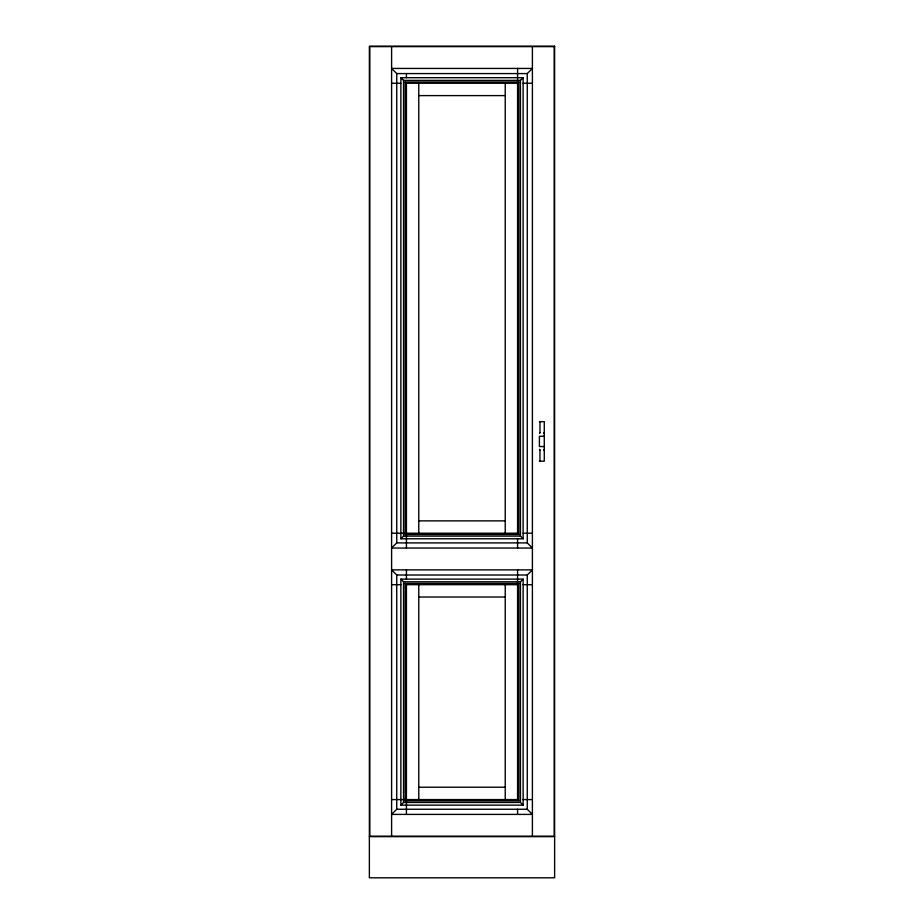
<?xml version="1.0" encoding="UTF-8"?>
<svg xmlns="http://www.w3.org/2000/svg" width="924" height="924" viewBox="0 0 924 924"><rect width="100%" height="100%" fill="white"/><g stroke="black" fill="none" stroke-linecap="round" stroke-linejoin="round"><path stroke-width="1.39" d="M539.408 461.18L544.271 461.18L544.271 421.656L539.408 421.656M544.19 449.318L543.716 450.092M539.547 433.425L540.124 432.594M518.814 82.017L517.579 83.252L406.421 83.252L405.186 82.017L518.814 82.017L518.814 534.453L405.186 534.453L405.186 82.017M523.134 538.784L520.455 536.105L520.455 80.365L523.134 77.697L400.866 77.697L400.866 538.784L523.134 538.784L523.134 77.697M527.258 73.574L532.397 68.434L391.603 68.434L396.743 73.574L396.743 542.896L391.603 548.048L532.397 548.048L527.258 542.896L527.258 73.574L396.743 73.574M400.866 538.784L403.545 536.105L403.545 80.365L400.866 77.697M405.186 534.453L406.421 533.217M518.814 583.448L517.579 584.684L406.421 584.684L405.186 583.448L518.814 583.448L518.814 800.819L405.186 800.819L405.186 583.448M523.134 805.139L520.455 802.459L520.455 581.797L523.134 579.129L400.866 579.129L400.866 805.139L523.134 805.139L523.134 579.129M527.258 575.005L532.397 569.865L391.603 569.865L396.743 575.005L396.743 809.251L391.603 814.402L532.397 814.402L527.258 809.251L527.258 575.005L396.743 575.005M400.866 805.139L403.545 802.459L403.545 581.797L400.866 579.129M405.186 800.819L406.421 799.583M403.545 80.365L520.455 80.365M391.603 83.252L400.866 83.252M523.134 83.252L532.397 83.252M418.768 95.599L505.232 95.599M543.716 432.594L544.12 433.425M544.271 436.267L539.408 436.267L539.408 446.558L544.271 446.558M540.124 450.092L539.489 449.318M418.768 520.87L505.232 520.87M391.603 533.217L517.579 533.217L518.814 534.453M523.134 533.217L532.397 533.217M403.545 536.105L520.455 536.105M396.743 542.896L527.258 542.896M403.545 581.797L520.455 581.797M391.603 584.684L400.866 584.684M523.134 584.684L532.397 584.684M418.768 597.031L505.232 597.031M418.768 787.225L505.232 787.225M391.603 799.583L517.579 799.583L518.814 800.819M523.134 799.583L532.397 799.583M403.545 802.459L520.455 802.459M396.743 809.251L527.258 809.251M369.369 836.636L554.631 836.636M539.962 421.656L539.962 432.594M539.962 450.092L539.962 461.18M532.397 46.616L532.397 836.22M517.579 68.434L517.579 533.217M517.579 538.784L517.579 548.048M517.579 569.865L517.579 799.583M517.579 809.251L517.579 814.402M505.232 83.252L505.232 533.217M505.232 584.684L505.232 799.583M418.768 83.252L418.768 533.217M418.768 584.684L418.768 799.583M406.421 73.574L406.421 77.697M406.421 83.252L406.421 548.048M406.421 569.865L406.421 579.129M406.421 584.684L406.421 814.402M391.603 46.616L391.603 836.22M554.631 46.2L369.369 46.2L369.369 877.8L554.631 877.8L554.631 46.2M554.215 46.616L369.785 46.616L369.785 836.22L554.215 836.22L554.215 46.616"/></g></svg>
